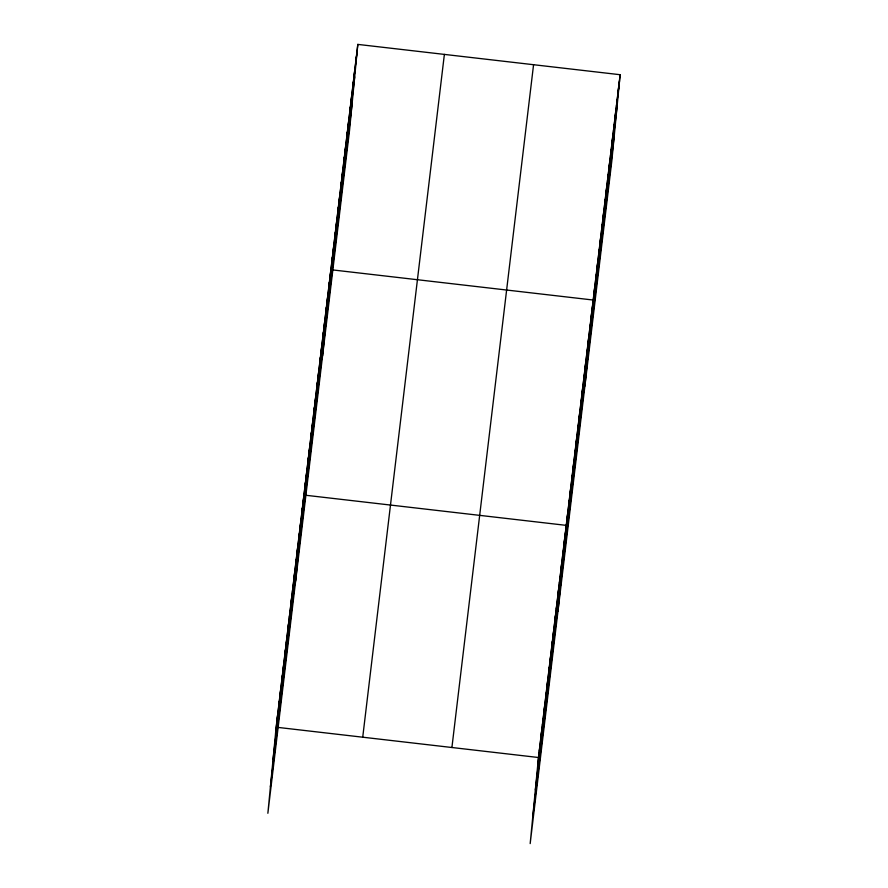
<?xml version="1.0" encoding="UTF-8"?>
<svg xmlns="http://www.w3.org/2000/svg" width="888" height="888" viewBox="0 0 888 888"><rect width="100%" height="100%" fill="white"/><g stroke="black" fill="none" stroke-linecap="round" stroke-linejoin="round"><path stroke-width="1.33" d="M277.112 720.368L277.7 714.307M278.654 707.47L279.243 701.409M280.197 694.571L280.786 688.511M281.74 681.673L282.329 675.613M283.283 668.775L283.871 662.714M284.826 655.877L285.414 649.816M286.369 642.979L286.957 636.918M287.912 630.08L288.5 624.02M289.455 617.182L290.043 611.122M290.998 604.284L291.586 598.223M292.541 591.386L293.129 585.325M294.083 578.488L294.661 572.438M295.626 565.589L296.204 559.54M297.169 552.702L297.746 546.642M298.712 539.804L299.289 533.744M300.255 526.906L300.832 520.845M301.798 514.008L302.375 507.947M295.626 581.14L303.918 495.049M304.839 488.589L305.416 482.528M306.327 476.068L306.915 470.007M307.825 463.558L308.414 457.498M309.324 451.037L309.912 444.977M310.822 438.517L311.411 432.456M312.321 425.996L312.898 419.935M313.819 413.486L314.396 407.426M315.318 400.965L315.895 394.905M316.816 388.445L317.393 382.384M318.304 375.924L318.892 369.863M319.802 363.414L320.39 357.353M321.301 350.893L321.889 344.833M322.799 338.372L323.387 332.312M324.298 325.852L324.875 319.791M325.796 313.342L326.373 307.281M327.295 300.821L327.872 294.761M328.782 288.3L329.37 282.24M322.577 355.811L330.869 269.719L593.184 300.033L584.892 386.125M331.779 263.27L332.367 257.209M333.278 250.749L333.866 244.688M334.776 238.228L335.364 232.168M336.274 225.707L336.852 219.647M337.773 213.198L338.35 207.137M339.272 200.677L339.849 194.616M340.759 188.156L341.347 182.096M342.257 175.635L342.846 169.575M343.756 163.126L344.344 157.065M345.254 150.605L345.843 144.544M346.753 138.084L347.33 132.023M348.251 125.563L348.829 119.503M349.75 113.053L350.327 106.993M351.248 100.533L351.826 94.472M352.736 88.012L353.324 81.951M354.234 75.491L354.823 69.431M355.733 62.981L356.321 56.921M357.82 44.4L349.528 130.492L267.865 813.286L276.157 727.205L357.82 44.4L620.135 74.714L611.843 160.795L530.18 843.6L538.472 757.508L620.135 74.714M539.438 750.671L540.015 744.61M540.981 737.773L541.558 731.712M542.524 724.874L543.101 718.814M544.067 711.976L544.644 705.927M545.598 699.078L546.187 693.029M547.141 686.191L547.73 680.13M548.684 673.293L549.272 667.232M550.227 660.395L550.815 654.334M551.77 647.496L552.358 641.436M553.313 634.598L553.901 628.538M554.856 621.7L555.444 615.639M556.399 608.802L556.987 602.741M557.942 595.904L558.53 589.843M559.484 583.005L560.073 576.945M561.027 570.107L561.616 564.047M562.57 557.209L563.159 551.148M564.113 544.311L564.701 538.261M557.953 611.444L566.233 525.363L305.228 495.204M567.154 518.903L567.732 512.842M568.653 506.382L569.23 500.321M570.152 493.861L570.729 487.801M571.639 481.34L572.227 475.291M573.137 468.831L573.726 462.77M574.636 456.31L575.224 450.249M576.134 443.789L576.723 437.729M577.633 431.268L578.21 425.219M579.131 418.759L579.709 412.698M580.63 406.238L581.207 400.177M582.117 393.717L582.706 387.656M583.616 381.196L584.204 375.147M585.114 368.687L585.703 362.626M586.613 356.166L587.201 350.105M588.111 343.645L588.7 337.584M589.61 331.124L590.187 325.075M591.108 318.614L591.686 312.554M594.094 293.573L594.683 287.512M595.593 281.052L596.181 275.002M597.091 268.542L597.68 262.482M598.59 256.022L599.178 249.961M600.088 243.501L600.665 237.44M601.587 230.98L602.164 224.93M603.085 218.47L603.662 212.41M604.584 205.949L605.161 199.889M606.071 193.429L606.659 187.368M607.57 180.908L608.158 174.858M609.068 168.398L609.656 162.338M610.567 155.877L611.155 149.817M612.065 143.357L612.642 137.296M613.564 130.836L614.141 124.786M615.062 118.326L615.639 112.265M616.55 105.805L617.138 99.745M618.048 93.284L618.636 87.224M275.569 733.255L357.231 50.461M273.027 759.673L354.689 76.868M270.407 786.879L352.07 104.074M362.726 737.207L444.377 54.401M451.914 747.507L533.566 64.713M537.895 763.569L619.547 80.764M535.353 789.976L617.005 107.182M532.733 817.193L614.385 134.388M277.467 727.35L538.472 757.508"/></g></svg>
